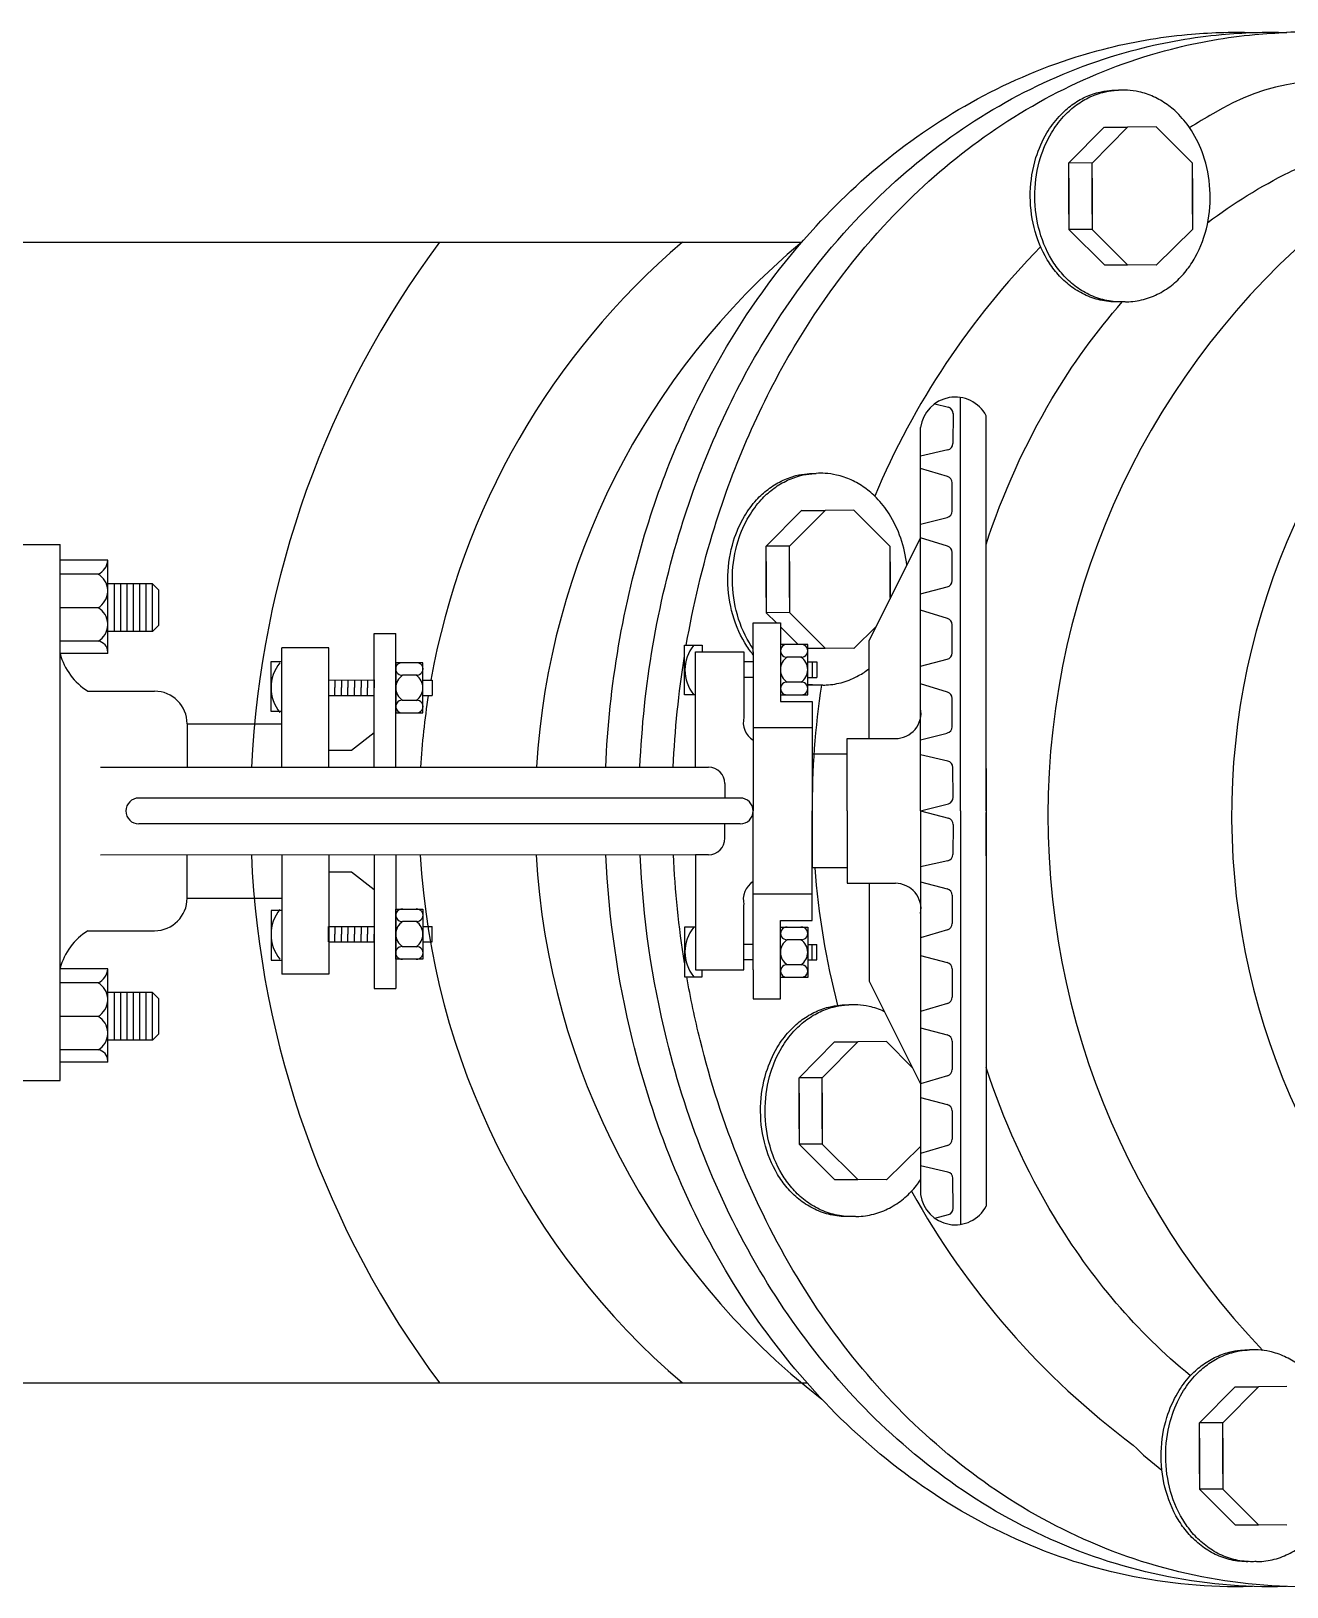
# Model space of a CAD drawing. Header units: inches. Extents: x 68782 to 87500, y -27905 to -16049.
# Drawn here: x 82040.4 to 82315.5, y -26074.6 to -25733.7 of the extents above; entities that cross this region are included whole.
import ezdxf

# ---------------------------------------------------------------- set-up
doc = ezdxf.new("R2010")
doc.units = ezdxf.units.IN
doc.header["$MEASUREMENT"] = 0
doc.layers.add('M-X-BKGD', color=8, linetype='Continuous')

msp = doc.modelspace()

# ---------------------------------------------------------------- linework, layer by layer
at = {"layer": 'M-X-BKGD'}
for p, q in [((82267.72, -25762.55), (82275.5, -25754.68)), ((82272.82, -25762.56), (82280.61, -25754.69)), ((82294.85, -25762.6), (82286.85, -25754.61)), ((82267.72, -25773.75), (82267.72, -25762.55)), ((82272.82, -25762.56), (82267.72, -25762.55)), ((82272.82, -25773.76), (82272.82, -25762.56)), ((82294.85, -25773.8), (82294.85, -25762.6)), ((82267.72, -25765.91), (82267.72, -25777.11)), ((82272.82, -25765.9), (82272.82, -25777.1)), ((82294.84, -25773.76), (82294.85, -25765.89)), ((82294.85, -25765.94), (82294.85, -25777.13)), ((82272.82, -25777.1), (82267.72, -25777.11)), ((82267.72, -25777.11), (82275.52, -25784.89)), ((82272.82, -25777.1), (82280.61, -25784.89)), ((82294.85, -25777.13), (82286.85, -25784.97)), ((81449.03, -25779.9), (82209.22, -25779.9)), ((82238.35, -25815.31), (82241.34, -25816.09)), ((82243.97, -25904.55), (82243.97, -25813.93)), ((82242.41, -25817.48), (82242.35, -25824.04)), ((82249.62, -25820.49), (82249.62, -25817.94)), ((82235.27, -25904.55), (82235.27, -25820.49)), ((82249.62, -25904.55), (82249.62, -25820.49)), ((82241.23, -25825.42), (82235.27, -25826.78)), ((82241.16, -25831.26), (82235.27, -25829.47)), ((82242.17, -25838.83), (82242.17, -25832.63)), ((82201.46, -25846.54), (82209.25, -25838.67)), ((82206.57, -25846.55), (82214.35, -25838.68)), ((82228.59, -25846.59), (82220.6, -25838.6)), ((82235.27, -25841.73), (82241.1, -25840.22)), ((82018.72, -25846.15), (82046.74, -25846.15)), ((82046.74, -25963.65), (82046.74, -25846.15)), ((82223.97, -25867.24), (82235.27, -25844.72)), ((82241.16, -25846.51), (82235.27, -25844.72)), ((82057.17, -25849.61), (82046.74, -25849.61)), ((82057.17, -25870.07), (82057.17, -25849.61)), ((82201.46, -25857.74), (82201.46, -25846.54)), ((82206.57, -25846.55), (82201.46, -25846.54)), ((82206.57, -25857.75), (82206.57, -25846.55)), ((82228.59, -25857.79), (82228.59, -25846.59)), ((82242.17, -25854.08), (82242.17, -25847.88)), ((82055.06, -25852.65), (82046.74, -25852.65)), ((82201.46, -25849.9), (82201.46, -25861.1)), ((82206.57, -25849.89), (82206.57, -25861.09)), ((82228.58, -25857.75), (82228.59, -25849.88)), ((82228.59, -25849.93), (82228.59, -25858.04)), ((82066.98, -25854.8), (82057.17, -25854.8)), ((82058.63, -25865.22), (82058.63, -25854.8)), ((82060.02, -25865.22), (82060.02, -25854.8)), ((82061.41, -25865.22), (82061.41, -25854.8)), ((82062.8, -25865.22), (82062.8, -25854.8)), ((82064.2, -25865.22), (82064.2, -25854.8)), ((82065.59, -25865.22), (82065.59, -25854.8)), ((82066.98, -25865.22), (82066.98, -25854.8)), ((82066.98, -25854.8), (82068.37, -25856.19)), ((82068.37, -25863.83), (82068.37, -25856.19)), ((82068.37, -25863.83), (82068.37, -25856.19)), ((82235.27, -25856.99), (82241.1, -25855.47)), ((82055.06, -25860.01), (82046.74, -25860.01)), ((82206.57, -25861.09), (82201.46, -25861.1)), ((82201.46, -25861.1), (82203.71, -25863.34)), ((82206.57, -25861.09), (82214.36, -25868.88)), ((82241.16, -25862.36), (82235.27, -25860.57)), ((82066.98, -25865.22), (82057.17, -25865.22)), ((82066.98, -25865.22), (82068.37, -25863.83)), ((82115.54, -25894.95), (82115.54, -25865.67)), ((82115.54, -25865.67), (82120.27, -25865.67)), ((82120.27, -25894.96), (82120.27, -25865.67)), ((82198.57, -25863.34), (82204.57, -25863.34)), ((82198.57, -25869.71), (82198.57, -25863.34)), ((82198.57, -25863.34), (82204.57, -25863.34)), ((82204.57, -25863.34), (82204.57, -25880.53)), ((82204.57, -25864.2), (82208.47, -25868.09)), ((82225.55, -25864.11), (82220.6, -25868.96)), ((82242.17, -25869.93), (82242.17, -25863.73)), ((82055.06, -25867.36), (82046.74, -25867.36)), ((82057.17, -25870.07), (82046.74, -25870.07)), ((82095.33, -25894.95), (82095.33, -25868.82)), ((82105.59, -25868.82), (82095.33, -25868.82)), ((82105.59, -25894.95), (82105.59, -25868.82)), ((82185.92, -25894.98), (82185.92, -25869.71)), ((82185.92, -25869.71), (82196.55, -25869.71)), ((82187.43, -25868.2), (82187.43, -25869.71)), ((82196.55, -25869.71), (82196.55, -25884.01)), ((82198.57, -25869.71), (82198.57, -25904.55)), ((82223.97, -25888.68), (82223.97, -25867.24)), ((82198.57, -25871.9), (82196.55, -25871.9)), ((82209.27, -25870.84), (82206.05, -25870.84)), ((82210.53, -25871.9), (82212.52, -25871.9)), ((82211.53, -25871.9), (82211.53, -25875.27)), ((82212.52, -25871.9), (82212.52, -25875.27)), ((82235.27, -25872.84), (82241.1, -25871.32)), ((82105.5, -25875.84), (82105.5, -25879.25)), ((82105.59, -25875.85), (82115.54, -25875.86)), ((82106.93, -25875.84), (82106.93, -25877.53)), ((82108.37, -25875.84), (82108.37, -25877.53)), ((82109.8, -25875.85), (82109.8, -25877.53)), ((82111.24, -25875.85), (82111.23, -25877.53)), ((82112.67, -25875.85), (82112.67, -25877.53)), ((82114.11, -25875.85), (82114.1, -25877.54)), ((82115.54, -25875.85), (82115.54, -25877.54)), ((82124.97, -25874.81), (82121.75, -25874.81)), ((82126.23, -25875.87), (82128.22, -25875.87)), ((82128.22, -25875.87), (82128.22, -25879.24)), ((82198.57, -25875.27), (82196.55, -25875.27)), ((82209.26, -25876.34), (82206.05, -25876.34)), ((82210.53, -25875.27), (82212.52, -25875.27)), ((82241.16, -25878.51), (82235.27, -25876.72)), ((82052.83, -25878.3), (82067.39, -25878.3)), ((82105.59, -25879.25), (82115.54, -25879.25)), ((82106.93, -25879.24), (82106.93, -25877.53)), ((82108.37, -25879.24), (82108.37, -25877.53)), ((82109.8, -25879.24), (82109.8, -25877.53)), ((82111.23, -25879.24), (82111.23, -25877.53)), ((82112.67, -25879.24), (82112.67, -25877.53)), ((82114.1, -25879.24), (82114.1, -25877.54)), ((82115.54, -25879.24), (82115.54, -25877.54)), ((82124.96, -25880.31), (82121.75, -25880.31)), ((82126.23, -25879.24), (82128.22, -25879.24)), ((82242.17, -25886.08), (82242.17, -25879.88)), ((82204.56, -25880.53), (82204.57, -25880.53)), ((82204.57, -25880.53), (82211.47, -25880.53)), ((82204.57, -25880.53), (82211.47, -25880.53)), ((82211.47, -25880.53), (82211.47, -25904.55)), ((82211.47, -25880.53), (82211.47, -25892.07)), ((82074.57, -25885.47), (82074.56, -25894.94)), ((82074.57, -25885.47), (82095.33, -25885.47)), ((82211.47, -25886.3), (82198.57, -25886.3)), ((82110.56, -25891.2), (82115.54, -25887.35)), ((82219.17, -25888.68), (82229.74, -25888.68)), ((82219.17, -25904.55), (82219.17, -25888.68)), ((82235.27, -25888.98), (82241.1, -25887.47)), ((82105.59, -25891.2), (82110.56, -25891.2)), ((82219.17, -25892.07), (82211.47, -25892.07)), ((82241.23, -25893.63), (82235.27, -25892.27)), ((82055.61, -25894.94), (82185.92, -25894.98)), ((82185.92, -25894.98), (82188.8, -25894.98)), ((82242.41, -25901.57), (82242.35, -25895.02)), ((82249.65, -25895.24), (82249.64, -25904.71)), ((82192.39, -25898.56), (82192.39, -25901.71)), ((82195.73, -25901.71), (82063.98, -25901.71)), ((82235.27, -25904.55), (82241.34, -25902.96)), ((82195.73, -25907.39), (82063.98, -25907.39)), ((82192.39, -25910.54), (82192.39, -25907.39)), ((82198.57, -25939.39), (82198.57, -25904.55)), ((82211.47, -25928.56), (82211.47, -25904.55)), ((82211.47, -25904.55), (82211.47, -25917.03)), ((82219.17, -25904.55), (82219.17, -25920.41)), ((82235.27, -25904.55), (82235.27, -25988.61)), ((82235.27, -25904.55), (82241.34, -25906.13)), ((82242.41, -25907.52), (82242.35, -25914.08)), ((82243.97, -25904.55), (82243.97, -25995.17)), ((82249.62, -25904.55), (82249.62, -25988.61)), ((82249.64, -25914.37), (82249.64, -25904.9)), ((82055.61, -25914.16), (82185.92, -25914.12)), ((82074.57, -25923.63), (82074.56, -25914.16)), ((82095.33, -25914.15), (82095.33, -25940.28)), ((82105.59, -25914.15), (82105.59, -25940.28)), ((82115.54, -25914.14), (82115.54, -25943.43)), ((82120.27, -25914.14), (82120.27, -25943.43)), ((82185.92, -25914.12), (82185.92, -25939.39)), ((82185.92, -25914.12), (82188.8, -25914.12)), ((82219.17, -25917.03), (82211.47, -25917.03)), ((82241.23, -25915.46), (82235.27, -25916.82)), ((82105.59, -25917.9), (82110.56, -25917.9)), ((82110.56, -25917.9), (82115.54, -25921.75)), ((82219.17, -25920.41), (82229.74, -25920.41)), ((82223.97, -25920.41), (82223.97, -25941.86)), ((82235.27, -25920.11), (82241.1, -25921.63)), ((82074.57, -25923.63), (82095.33, -25923.63)), ((82211.47, -25922.8), (82198.57, -25922.8)), ((82242.17, -25923.02), (82242.17, -25929.22)), ((82196.55, -25939.39), (82196.55, -25925.09)), ((82052.83, -25930.8), (82067.39, -25930.8)), ((82105.5, -25933.26), (82105.5, -25929.85)), ((82105.59, -25929.85), (82115.54, -25929.85)), ((82106.93, -25929.85), (82106.93, -25931.57)), ((82108.37, -25929.85), (82108.37, -25931.57)), ((82109.8, -25929.85), (82109.8, -25931.57)), ((82111.23, -25929.85), (82111.23, -25931.57)), ((82112.67, -25929.85), (82112.67, -25931.56)), ((82114.1, -25929.85), (82114.1, -25931.56)), ((82115.54, -25929.85), (82115.54, -25931.56)), ((82124.96, -25928.79), (82121.75, -25928.79)), ((82126.23, -25929.85), (82128.22, -25929.85)), ((82128.22, -25933.22), (82128.22, -25929.85)), ((82204.56, -25928.56), (82204.57, -25928.56)), ((82204.57, -25928.56), (82211.47, -25928.56)), ((82204.57, -25928.56), (82211.47, -25928.56)), ((82204.57, -25945.75), (82204.57, -25928.56)), ((82241.16, -25930.59), (82235.27, -25932.37)), ((82105.59, -25933.25), (82115.54, -25933.23)), ((82106.93, -25933.26), (82106.93, -25931.57)), ((82108.37, -25933.25), (82108.37, -25931.57)), ((82109.8, -25933.25), (82109.8, -25931.57)), ((82111.24, -25933.25), (82111.23, -25931.57)), ((82112.67, -25933.25), (82112.67, -25931.56)), ((82114.11, -25933.25), (82114.1, -25931.56)), ((82115.54, -25933.24), (82115.54, -25931.56)), ((82124.97, -25934.29), (82121.75, -25934.29)), ((82126.23, -25933.23), (82128.22, -25933.22)), ((82198.57, -25933.82), (82196.55, -25933.82)), ((82209.26, -25932.76), (82206.05, -25932.76)), ((82210.53, -25933.82), (82212.52, -25933.82)), ((82211.53, -25937.19), (82211.53, -25933.82)), ((82212.52, -25937.19), (82212.52, -25933.82)), ((82198.57, -25937.2), (82196.55, -25937.2)), ((82209.27, -25938.26), (82206.05, -25938.26)), ((82210.53, -25937.2), (82212.52, -25937.19)), ((82235.27, -25936.26), (82241.1, -25937.78)), ((82057.17, -25939.17), (82046.74, -25939.17)), ((82057.17, -25959.63), (82057.17, -25939.17)), ((82105.59, -25940.28), (82095.33, -25940.28)), ((82185.92, -25939.39), (82196.55, -25939.39)), ((82187.43, -25940.89), (82187.43, -25939.39)), ((82198.57, -25939.39), (82198.57, -25945.75)), ((82242.17, -25939.17), (82242.17, -25945.37)), ((82055.06, -25942.21), (82046.74, -25942.21)), ((82066.98, -25944.35), (82057.17, -25944.35)), ((82058.63, -25954.77), (82058.63, -25944.35)), ((82060.02, -25954.77), (82060.02, -25944.35)), ((82061.41, -25954.77), (82061.41, -25944.35)), ((82062.8, -25954.77), (82062.8, -25944.35)), ((82064.2, -25954.77), (82064.2, -25944.35)), ((82065.59, -25954.77), (82065.59, -25944.35)), ((82066.98, -25954.77), (82066.98, -25944.35)), ((82066.98, -25944.35), (82068.37, -25945.74)), ((82115.54, -25943.43), (82120.27, -25943.43)), ((82223.97, -25941.86), (82235.27, -25964.37)), ((82068.37, -25953.38), (82068.37, -25945.74)), ((82068.37, -25953.38), (82068.37, -25945.74)), ((82198.57, -25945.75), (82204.57, -25945.75)), ((82198.57, -25945.75), (82204.57, -25945.75)), ((82241.16, -25946.74), (82235.27, -25948.52)), ((82055.06, -25949.56), (82046.74, -25949.56)), ((82066.98, -25954.77), (82057.17, -25954.77)), ((82066.98, -25954.77), (82068.37, -25953.38)), ((82208.62, -25963), (82216.41, -25955.12)), ((82213.73, -25963.01), (82221.52, -25955.13)), ((82233.45, -25960.75), (82227.76, -25955.05)), ((82235.27, -25952.11), (82241.1, -25953.63)), ((82242.17, -25955.02), (82242.17, -25961.22)), ((82055.06, -25956.92), (82046.74, -25956.92)), ((82057.17, -25959.63), (82046.74, -25959.63)), ((82018.72, -25963.65), (82046.74, -25963.65)), ((82208.62, -25974.19), (82208.62, -25963)), ((82213.73, -25963.01), (82208.62, -25963)), ((82213.73, -25974.2), (82213.73, -25963.01)), ((82241.16, -25962.59), (82235.27, -25964.37)), ((82208.62, -25966.36), (82208.62, -25977.55)), ((82213.73, -25966.35), (82213.73, -25977.54)), ((82235.27, -25967.36), (82241.1, -25968.88)), ((82242.17, -25970.27), (82242.17, -25976.47)), ((82213.73, -25977.54), (82208.62, -25977.55)), ((82208.62, -25977.55), (82216.42, -25985.33)), ((82213.73, -25977.54), (82221.52, -25985.33)), ((82235.27, -25978.05), (82227.76, -25985.41)), ((82241.16, -25977.84), (82235.27, -25979.62)), ((82241.23, -25983.68), (82235.27, -25982.32)), ((82242.41, -25991.62), (82242.35, -25985.06)), ((82249.62, -25988.61), (82249.62, -25991.16)), ((82238.35, -25993.79), (82241.34, -25993.01)), ((81449.03, -26029.9), (82210.39, -26029.9)), ((82296.4, -26038.63), (82304.18, -26030.75)), ((82301.5, -26038.64), (82309.29, -26030.76)), ((82296.4, -26049.82), (82296.4, -26038.63)), ((82301.5, -26038.64), (82296.4, -26038.63)), ((82301.5, -26049.83), (82301.5, -26038.64)), ((82296.4, -26041.99), (82296.4, -26053.18)), ((82301.5, -26041.98), (82301.5, -26053.17)), ((82301.5, -26053.17), (82296.4, -26053.18)), ((82296.4, -26053.18), (82304.2, -26060.96)), ((82301.5, -26053.17), (82309.29, -26060.96))]:
    msp.add_line(p, q, dxfattribs=at)
at = {"layer": 'M-X-BKGD', "linetype": 'Continuous', "ltscale": 0.05}
for p, q in [((82275.52, -25754.69), (82280.61, -25754.69)), ((82286.85, -25754.61), (82280.61, -25754.69)), ((82275.52, -25784.89), (82280.61, -25784.89)), ((82286.85, -25784.97), (82280.61, -25784.89)), ((82209.26, -25838.68), (82214.35, -25838.68)), ((82220.6, -25838.6), (82214.35, -25838.68)), ((82210.53, -25868.88), (82214.35, -25868.88)), ((82220.6, -25868.96), (82214.35, -25868.88)), ((82216.42, -25955.13), (82221.52, -25955.13)), ((82227.76, -25955.05), (82221.52, -25955.13)), ((82216.42, -25985.33), (82221.52, -25985.33)), ((82227.76, -25985.41), (82221.52, -25985.33)), ((82304.2, -26030.76), (82309.29, -26030.76)), ((82315.53, -26030.68), (82309.29, -26030.76)), ((82304.2, -26060.96), (82309.29, -26060.96)), ((82315.53, -26061.04), (82309.29, -26060.96))]:
    msp.add_line(p, q, dxfattribs=at)
at = {"layer": 'M-X-BKGD'}
for points in [[(82185.92, -25879.1), (82183.53, -25879.1), (82183.53, -25868.2), (82187.43, -25868.2)], [(82095.33, -25882.73), (82092.94, -25882.73), (82092.94, -25871.83), (82095.33, -25871.83)], [(82095.33, -25926.37), (82092.94, -25926.37), (82092.94, -25937.26), (82095.33, -25937.26)], [(82185.92, -25930), (82183.53, -25930), (82183.53, -25940.89), (82187.43, -25940.89)]]:
    msp.add_lwpolyline(points, dxfattribs=at)
for points in [[(82204.57, -25868.09), (82204.57, -25879.09), (82210.53, -25879.09), (82210.53, -25868.09)], [(82120.27, -25872.06), (82120.27, -25883.06), (82126.23, -25883.06), (82126.23, -25872.06)], [(82120.27, -25937.04), (82120.27, -25926.04), (82126.23, -25926.04), (82126.23, -25937.04)], [(82204.57, -25941.01), (82204.57, -25930.01), (82210.53, -25930.01), (82210.53, -25941.01)]]:
    msp.add_lwpolyline(points, close=True, dxfattribs=at)
at = {"layer": 'M-X-BKGD', "linetype": 'Continuous'}
for centre, radius, start, end in [((82324.48, -25791.99), 47.44, 25.9577, 122.0568), ((82320.53, -26005.67), 54.1, 224.3922, 233.2304)]:
    msp.add_arc(centre, radius, start, end, dxfattribs=at)
at = {"layer": 'M-X-BKGD'}
for centre, radius, start, end in [((82386.31, -25903.37), 174.79, 119.8549, 121.802), ((82432.36, -25905.65), 169.2, 123.3696, 223.7962), ((82297.69, -25904.9), 209.27, 143.3214, 177.2737), ((82289.6, -25904.9), 164.22, 130.4319, 169.8191), ((82313.66, -25904.9), 162.89, 129.8807, 176.5032), ((82386.31, -25903.37), 174.79, 135.5357, 157.1742), ((82457.5, -25905.47), 154.09, 129.3013, 228.3137), ((82242.85, -25821.49), 7.64, 27.7148, 172.4875), ((82240.98, -25817.48), 1.43, 359.4086, 75.3601), ((82240.91, -25824.02), 1.43, 282.8578, 359.4086), ((82240.74, -25832.63), 1.43, 0, 73.1283), ((82240.74, -25838.83), 1.43, 284.5719, 0), ((82053.61, -25849.4), 3.56, 293.9067, 356.5963), ((82240.74, -25847.88), 1.43, 0, 73.1283), ((82052.92, -25856.33), 4.25, 2.6906, 59.879), ((82240.74, -25854.08), 1.43, 284.5719, 0), ((82052.92, -25856.33), 4.25, 300.121, 357.3094), ((82052.92, -25863.68), 4.25, 2.1634, 59.8402), ((82240.74, -25863.73), 1.43, 0, 73.1283), ((82052.92, -25863.68), 4.25, 300.1598, 357.8366), ((82059.93, -25866.67), 13.62, 194.4404, 238.6024), ((82054.84, -25869.67), 2.32, 358.4884, 84.7881), ((82192.2, -25873.65), 8.58, 140.5711, 219.4289), ((82205.94, -25869.46), 1.38, 85.5174, 274.4826), ((82209.16, -25869.46), 1.38, 265.5174, 94.4826), ((82240.74, -25869.93), 1.43, 284.5719, 0), ((82101.52, -25877.52), 8.58, 140.5711, 219.4289), ((82121.64, -25873.43), 1.38, 85.5174, 274.4826), ((82124.86, -25873.43), 1.38, 265.5174, 94.4826), ((82207.87, -25873.59), 3.3, 123.5336, 236.4664), ((82207.23, -25873.59), 3.3, 303.5336, 56.4664), ((82123.57, -25877.56), 3.3, 123.5336, 236.4664), ((82122.93, -25877.56), 3.3, 303.5336, 56.4664), ((82205.95, -25877.71), 1.38, 85.7082, 274.2918), ((82209.16, -25877.71), 1.38, 265.7082, 94.2918), ((82067.39, -25885.47), 7.17, 0, 90), ((82121.65, -25881.68), 1.38, 85.7082, 274.2918), ((82124.86, -25881.68), 1.38, 265.7082, 94.2918), ((82289.6, -25904.9), 164.22, 171.012, 176.5289), ((82386.31, -25903.37), 174.79, 171.3137, 180.5019), ((82240.74, -25879.88), 1.43, 0, 73.1283), ((82229.74, -25883.07), 5.62, 270, 10.0695), ((82201.02, -25885.15), 4.61, 165.6185, 237.9243), ((82240.74, -25886.08), 1.43, 284.5719, 0), ((82240.91, -25895.03), 1.43, 0.5914, 77.1422), ((82188.8, -25898.56), 3.59, 0, 90), ((82063.98, -25904.55), 2.84, 90, 270), ((82195.73, -25904.55), 2.84, 270, 90), ((82240.98, -25901.57), 1.43, 284.6399, 0.5914), ((82240.98, -25907.52), 1.43, 359.4086, 75.3601), ((82188.8, -25910.54), 3.59, 270, 0), ((82297.69, -25904.9), 209.27, 182.5337, 216.6786), ((82289.6, -25904.9), 164.22, 183.2255, 229.5681), ((82313.66, -25904.9), 162.89, 183.2491, 232.1139), ((82240.91, -25914.07), 1.43, 282.8578, 359.4086), ((82386.31, -25903.37), 174.79, 184.4832, 194.5044), ((82201.02, -25923.94), 4.61, 122.0757, 194.3815), ((82229.74, -25926.03), 5.62, 349.9305, 90), ((82067.39, -25923.63), 7.17, 270, 0), ((82240.74, -25923.02), 1.43, 0, 75.4281), ((82101.52, -25931.58), 8.58, 140.5711, 219.4289), ((82121.65, -25927.41), 1.38, 85.7082, 274.2918), ((82124.86, -25927.41), 1.38, 265.7082, 94.2918), ((82059.93, -25942.43), 13.62, 121.3976, 165.5596), ((82123.57, -25931.54), 3.3, 123.5336, 236.4664), ((82122.93, -25931.54), 3.3, 303.5336, 56.4664), ((82192.2, -25935.45), 8.58, 140.5711, 219.4289), ((82205.95, -25931.38), 1.38, 85.7082, 274.2918), ((82209.16, -25931.38), 1.38, 265.7082, 94.2918), ((82240.74, -25929.22), 1.43, 286.8717, 0), ((82121.64, -25935.66), 1.38, 85.5174, 274.4826), ((82124.86, -25935.66), 1.38, 265.5174, 94.4826), ((82207.87, -25935.51), 3.3, 123.5336, 236.4664), ((82207.23, -25935.51), 3.3, 303.5336, 56.4664), ((82205.94, -25939.63), 1.38, 85.5174, 274.4826), ((82209.16, -25939.63), 1.38, 265.5174, 94.4826), ((82240.74, -25939.17), 1.43, 0, 75.4281), ((82053.61, -25938.95), 3.56, 293.9067, 356.5963), ((82052.92, -25945.89), 4.25, 2.6906, 59.879), ((82052.92, -25945.89), 4.25, 300.121, 357.3094), ((82240.74, -25945.37), 1.43, 286.8717, 0), ((82052.92, -25953.24), 4.25, 2.1634, 59.8402), ((82052.92, -25953.24), 4.25, 300.1598, 357.8366), ((82240.74, -25955.02), 1.43, 0, 75.4281), ((82054.84, -25959.23), 2.32, 358.4884, 84.7881), ((82240.74, -25961.22), 1.43, 286.8717, 0), ((82240.74, -25970.27), 1.43, 0, 75.4281), ((82240.74, -25976.47), 1.43, 286.8717, 0), ((82240.91, -25985.07), 1.43, 0.5914, 77.1422), ((82386.31, -25903.37), 174.79, 208.9028, 233.3067), ((82242.85, -25987.61), 7.64, 187.5125, 332.2852), ((82240.98, -25991.62), 1.43, 284.6399, 0.5914)]:
    msp.add_arc(centre, radius, start, end, dxfattribs=at)
at = {"layer": 'M-X-BKGD', "linetype": 'Continuous', "ltscale": 0.05}
for points, knots in [([(82407.76, -25768.71), (82403.32, -25764.57), (82398.61, -25760.69), (82386.88, -25752.28), (82379.63, -25748.04), (82364.39, -25741.09), (82356.41, -25738.38), (82342.17, -25735.19), (82336, -25734.32), (82325.04, -25733.65), (82320.24, -25733.66), (82315.45, -25733.97)], [-0.6239228, -0.6239228, -0.6239228, -0.6239228, -0.5051304, -0.5051304, -0.3435728, -0.3435728, -0.1838404, -0.1838404, -0.0668993, -0.0668993, 0.0233493, 0.0233493, 0.0233493, 0.0233493]), ([(82166.27, -25894.97), (82167.04, -25877.13), (82170.04, -25859.4), (82179.58, -25828.59), (82185.4, -25815.24), (82198.38, -25793.39), (82204.91, -25784.49), (82217.93, -25770.3), (82224.03, -25764.67), (82237.24, -25754.56), (82244.35, -25750.09), (82259.36, -25742.65), (82267.25, -25739.68), (82281.38, -25736.04), (82287.52, -25734.97), (82298.44, -25733.96), (82303.22, -25733.81), (82308, -25733.96)], [-1.511066, -1.511066, -1.511066, -1.511066, -1.165605, -1.165605, -0.882423, -0.882423, -0.666688, -0.666688, -0.50513, -0.50513, -0.343573, -0.343573, -0.18384, -0.18384, -0.066899, -0.066899, 0.023073, 0.023073, 0.023073, 0.023073]), ([(82173.77, -25894.97), (82174.54, -25877.13), (82177.54, -25859.4), (82187.08, -25828.59), (82192.9, -25815.24), (82205.88, -25793.39), (82212.41, -25784.49), (82225.43, -25770.3), (82231.53, -25764.67), (82244.74, -25754.56), (82251.85, -25750.09), (82266.86, -25742.65), (82274.75, -25739.68), (82288.88, -25736.04), (82295.02, -25734.97), (82305.94, -25733.96), (82310.72, -25733.81), (82315.5, -25733.96)], [-1.511081, -1.511081, -1.511081, -1.511081, -1.165605, -1.165605, -0.882423, -0.882423, -0.666688, -0.666688, -0.50513, -0.50513, -0.343573, -0.343573, -0.18384, -0.18384, -0.066899, -0.066899, 0.023073, 0.023073, 0.023073, 0.023073]), ([(82183.93, -25868.2), (82185.43, -25859.48), (82187.48, -25850.88), (82194.39, -25828.59), (82200.2, -25815.24), (82213.19, -25793.39), (82219.71, -25784.49), (82232.74, -25770.3), (82238.83, -25764.67), (82252.05, -25754.56), (82259.15, -25750.09), (82274.16, -25742.65), (82282.05, -25739.68), (82296.19, -25736.04), (82302.32, -25734.97), (82310.82, -25734.18), (82313.16, -25734.04), (82315.5, -25733.96)], [-1.337206, -1.337206, -1.337206, -1.337206, -1.165605, -1.165605, -0.882423, -0.882423, -0.666688, -0.666688, -0.50513, -0.50513, -0.343573, -0.343573, -0.18384, -0.18384, -0.066899, -0.066899, -0.022777, -0.022777, -0.022777, -0.022777]), ([(82278.63, -25792.99), (82278.38, -25792.99), (82278.13, -25793), (82276.64, -25792.97), (82275.39, -25792.8), (82272.99, -25792.18), (82271.83, -25791.74), (82269.65, -25790.61), (82268.63, -25789.94), (82266.75, -25788.42), (82265.89, -25787.57), (82264.33, -25785.75), (82263.64, -25784.77), (82261.7, -25781.56), (82260.74, -25779.16), (82259.5, -25774.17), (82259.23, -25771.57), (82259.38, -25766.4), (82259.79, -25763.82), (82261.13, -25759.48), (82261.93, -25757.66), (82263.7, -25754.68), (82264.58, -25753.47), (82266.36, -25751.54), (82267.19, -25750.77), (82268.99, -25749.39), (82269.96, -25748.78), (82272, -25747.77), (82273.08, -25747.37), (82275, -25746.87), (82275.84, -25746.73), (82277.33, -25746.59), (82277.98, -25746.57), (82278.63, -25746.59)], [-3.164404, -3.164404, -3.164404, -3.164404, -3.130391, -3.130391, -2.957745, -2.957745, -2.785098, -2.785098, -2.612451, -2.612451, -2.439805, -2.439805, -2.267158, -2.267158, -1.899974, -1.899974, -1.532789, -1.532789, -1.165605, -1.165605, -0.882423, -0.882423, -0.666688, -0.666688, -0.50513, -0.50513, -0.343573, -0.343573, -0.18384, -0.18384, -0.066899, -0.066899, 0.023073, 0.023073, 0.023073, 0.023073]), ([(82280.12, -25792.96), (82279.71, -25792.99), (82279.3, -25793), (82277.63, -25792.97), (82276.39, -25792.8), (82273.98, -25792.18), (82272.83, -25791.74), (82270.65, -25790.61), (82269.63, -25789.94), (82267.75, -25788.42), (82266.89, -25787.57), (82265.33, -25785.75), (82264.63, -25784.77), (82262.69, -25781.56), (82261.73, -25779.16), (82260.5, -25774.17), (82260.23, -25771.57), (82260.37, -25766.4), (82260.78, -25763.82), (82262.13, -25759.48), (82262.92, -25757.66), (82264.69, -25754.68), (82265.58, -25753.47), (82267.35, -25751.54), (82268.19, -25750.77), (82269.99, -25749.39), (82270.95, -25748.78), (82273, -25747.77), (82274.07, -25747.37), (82276, -25746.87), (82276.84, -25746.73), (82277.99, -25746.62), (82278.31, -25746.6), (82278.63, -25746.59)], [-3.187483, -3.187483, -3.187483, -3.187483, -3.130391, -3.130391, -2.957745, -2.957745, -2.785098, -2.785098, -2.612451, -2.612451, -2.439805, -2.439805, -2.267158, -2.267158, -1.899974, -1.899974, -1.532789, -1.532789, -1.165605, -1.165605, -0.882423, -0.882423, -0.666688, -0.666688, -0.50513, -0.50513, -0.343573, -0.343573, -0.18384, -0.18384, -0.066899, -0.066899, -0.022777, -0.022777, -0.022777, -0.022777]), ([(82280.18, -25792.96), (82280.41, -25792.96), (82280.63, -25792.96), (82282.11, -25792.89), (82283.34, -25792.68), (82285.73, -25791.98), (82286.87, -25791.5), (82289.01, -25790.3), (82290.01, -25789.6), (82291.84, -25788.02), (82292.67, -25787.14), (82294.17, -25785.27), (82294.84, -25784.27), (82296.67, -25781), (82297.56, -25778.57), (82298.63, -25773.54), (82298.82, -25770.94), (82298.51, -25765.77), (82298.02, -25763.21), (82296.53, -25758.91), (82295.68, -25757.12), (82293.82, -25754.2), (82292.89, -25753.02), (82291.06, -25751.14), (82290.2, -25750.4), (82288.36, -25749.08), (82287.37, -25748.51), (82285.29, -25747.56), (82284.21, -25747.19), (82282.26, -25746.76), (82281.43, -25746.64), (82279.93, -25746.55), (82279.28, -25746.55), (82278.63, -25746.59)], [-3.16167, -3.16167, -3.16167, -3.16167, -3.130391, -3.130391, -2.957745, -2.957745, -2.785098, -2.785098, -2.612451, -2.612451, -2.439805, -2.439805, -2.267158, -2.267158, -1.899974, -1.899974, -1.532789, -1.532789, -1.165605, -1.165605, -0.882423, -0.882423, -0.666688, -0.666688, -0.50513, -0.50513, -0.343573, -0.343573, -0.18384, -0.18384, -0.066899, -0.066899, 0.023349, 0.023349, 0.023349, 0.023349]), ([(82298.19, -25775.6), (82303.76, -25771.41), (82309.73, -25767.69), (82317.54, -25763.83), (82319.03, -25763.13), (82320.55, -25762.47)], [-0.4974688, -0.4974688, -0.4974688, -0.4974688, -0.3435728, -0.3435728, -0.3076256, -0.3076256, -0.3076256, -0.3076256]), ([(82249.62, -25846.13), (82253.29, -25834.99), (82258.09, -25824.28), (82268.52, -25806.72), (82273.66, -25799.58), (82279.46, -25792.99)], [-1.142418, -1.142418, -1.142418, -1.142418, -0.882423, -0.882423, -0.6867837, -0.6867837, -0.6867837, -0.6867837]), ([(82198.57, -25870.31), (82197.91, -25869.5), (82197.3, -25868.64), (82195.44, -25865.55), (82194.48, -25863.15), (82193.25, -25858.16), (82192.98, -25855.56), (82193.12, -25850.39), (82193.53, -25847.81), (82194.88, -25843.47), (82195.67, -25841.65), (82197.44, -25838.68), (82198.33, -25837.46), (82200.1, -25835.53), (82200.93, -25834.76), (82202.73, -25833.38), (82203.7, -25832.78), (82205.75, -25831.76), (82206.82, -25831.36), (82208.75, -25830.86), (82209.58, -25830.72), (82211.07, -25830.58), (82211.72, -25830.56), (82212.37, -25830.58)], [-2.41869, -2.41869, -2.41869, -2.41869, -2.267158, -2.267158, -1.899974, -1.899974, -1.532789, -1.532789, -1.165605, -1.165605, -0.882423, -0.882423, -0.666688, -0.666688, -0.50513, -0.50513, -0.343573, -0.343573, -0.18384, -0.18384, -0.066899, -0.066899, 0.023073, 0.023073, 0.023073, 0.023073]), ([(82198.57, -25869), (82198.29, -25868.59), (82198.01, -25868.17), (82196.44, -25865.55), (82195.48, -25863.15), (82194.24, -25858.16), (82193.97, -25855.56), (82194.11, -25850.39), (82194.53, -25847.81), (82195.87, -25843.47), (82196.66, -25841.65), (82198.43, -25838.68), (82199.32, -25837.46), (82201.1, -25835.53), (82201.93, -25834.76), (82203.73, -25833.38), (82204.7, -25832.78), (82206.74, -25831.76), (82207.82, -25831.36), (82209.74, -25830.86), (82210.58, -25830.72), (82211.74, -25830.61), (82212.06, -25830.59), (82212.37, -25830.58)], [-2.33948, -2.33948, -2.33948, -2.33948, -2.267158, -2.267158, -1.899974, -1.899974, -1.532789, -1.532789, -1.165605, -1.165605, -0.882423, -0.882423, -0.666688, -0.666688, -0.50513, -0.50513, -0.343573, -0.343573, -0.18384, -0.18384, -0.066899, -0.066899, -0.022777, -0.022777, -0.022777, -0.022777]), ([(82232.27, -25850.72), (82232.03, -25848.69), (82231.58, -25846.69), (82230.27, -25842.91), (82229.42, -25841.11), (82227.56, -25838.19), (82226.63, -25837.01), (82224.8, -25835.13), (82223.94, -25834.39), (82222.1, -25833.07), (82221.11, -25832.5), (82219.04, -25831.55), (82217.95, -25831.18), (82216.01, -25830.75), (82215.17, -25830.63), (82213.67, -25830.54), (82213.02, -25830.54), (82212.37, -25830.58)], [-1.455427, -1.455427, -1.455427, -1.455427, -1.165605, -1.165605, -0.882423, -0.882423, -0.666688, -0.666688, -0.50513, -0.50513, -0.343573, -0.343573, -0.18384, -0.18384, -0.066899, -0.066899, 0.023349, 0.023349, 0.023349, 0.023349]), ([(82213.92, -25876.95), (82214.15, -25876.95), (82214.38, -25876.95), (82215.85, -25876.88), (82217.09, -25876.67), (82219.47, -25875.97), (82220.61, -25875.49), (82222.49, -25874.44), (82223.26, -25873.93), (82223.97, -25873.37)], [-3.1616702, -3.1616702, -3.1616702, -3.1616702, -3.1303914, -3.1303914, -2.9577447, -2.9577447, -2.785098, -2.785098, -2.6551503, -2.6551503, -2.6551503, -2.6551503]), ([(82213.86, -25876.95), (82213.45, -25876.98), (82213.04, -25876.99), (82211.92, -25876.97), (82211.22, -25876.91), (82210.53, -25876.81)], [-3.1874834, -3.1874834, -3.1874834, -3.1874834, -3.1303914, -3.1303914, -3.0334776, -3.0334776, -3.0334776, -3.0334776]), ([(82212.37, -25876.98), (82212.12, -25876.99), (82211.88, -25876.99), (82211.26, -25876.98), (82210.9, -25876.96), (82210.53, -25876.93)], [-3.16440444, -3.16440444, -3.16440444, -3.16440444, -3.13039138, -3.13039138, -3.07974185, -3.07974185, -3.07974185, -3.07974185]), ([(82307.96, -26074.5), (82306.16, -26074.55), (82304.35, -26074.57), (82293.36, -26074.4), (82284.24, -26073.15), (82266.58, -26068.61), (82258.09, -26065.32), (82242.1, -26057.08), (82234.62, -26052.14), (82220.83, -26040.97), (82214.51, -26034.76), (82203.07, -26021.37), (82197.94, -26014.2), (82183.72, -25990.66), (82176.67, -25973.04), (82168.88, -25941.46), (82166.93, -25927.83), (82166.3, -25914.13)], [-3.164404, -3.164404, -3.164404, -3.164404, -3.130391, -3.130391, -2.957745, -2.957745, -2.785098, -2.785098, -2.612451, -2.612451, -2.439805, -2.439805, -2.267158, -2.267158, -1.899974, -1.899974, -1.634627, -1.634627, -1.634627, -1.634627]), ([(82315.46, -26074.5), (82313.66, -26074.55), (82311.85, -26074.57), (82300.86, -26074.4), (82291.74, -26073.15), (82274.08, -26068.61), (82265.59, -26065.32), (82249.6, -26057.08), (82242.12, -26052.14), (82228.33, -26040.97), (82222.01, -26034.76), (82210.57, -26021.37), (82205.44, -26014.2), (82191.22, -25990.66), (82184.17, -25973.04), (82176.38, -25941.46), (82174.43, -25927.83), (82173.8, -25914.13)], [-3.164404, -3.164404, -3.164404, -3.164404, -3.130391, -3.130391, -2.957745, -2.957745, -2.785098, -2.785098, -2.612451, -2.612451, -2.439805, -2.439805, -2.267158, -2.267158, -1.899974, -1.899974, -1.634612, -1.634612, -1.634612, -1.634612]), ([(82326.43, -26074.32), (82323.41, -26074.51), (82320.38, -26074.59), (82308.17, -26074.4), (82299.05, -26073.15), (82281.38, -26068.61), (82272.89, -26065.32), (82256.9, -26057.08), (82249.43, -26052.14), (82235.63, -26040.97), (82229.32, -26034.76), (82217.87, -26021.37), (82212.75, -26014.2), (82198.53, -25990.66), (82191.48, -25973.04), (82185.82, -25950.14), (82184.86, -25945.53), (82184.04, -25940.89)], [-3.187483, -3.187483, -3.187483, -3.187483, -3.130391, -3.130391, -2.957745, -2.957745, -2.785098, -2.785098, -2.612451, -2.612451, -2.439805, -2.439805, -2.267158, -2.267158, -1.899974, -1.899974, -1.808561, -1.808561, -1.808561, -1.808561]), ([(82219.53, -25993.43), (82219.29, -25993.44), (82219.04, -25993.44), (82217.54, -25993.42), (82216.3, -25993.25), (82213.89, -25992.63), (82212.74, -25992.18), (82210.56, -25991.06), (82209.54, -25990.38), (82207.66, -25988.86), (82206.8, -25988.02), (82205.24, -25986.19), (82204.54, -25985.21), (82202.6, -25982.01), (82201.64, -25979.61), (82200.41, -25974.61), (82200.14, -25972.01), (82200.28, -25966.84), (82200.69, -25964.27), (82202.04, -25959.92), (82202.83, -25958.11), (82204.6, -25955.13), (82205.49, -25953.92), (82207.27, -25951.98), (82208.1, -25951.22), (82209.9, -25949.84), (82210.86, -25949.23), (82212.91, -25948.22), (82213.98, -25947.81), (82215.91, -25947.32), (82216.75, -25947.17), (82218.23, -25947.03), (82218.89, -25947.01), (82219.54, -25947.03)], [-3.164404, -3.164404, -3.164404, -3.164404, -3.130391, -3.130391, -2.957745, -2.957745, -2.785098, -2.785098, -2.612451, -2.612451, -2.439805, -2.439805, -2.267158, -2.267158, -1.899974, -1.899974, -1.532789, -1.532789, -1.165605, -1.165605, -0.882423, -0.882423, -0.666688, -0.666688, -0.50513, -0.50513, -0.343573, -0.343573, -0.18384, -0.18384, -0.066899, -0.066899, 0.023073, 0.023073, 0.023073, 0.023073]), ([(82221.03, -25993.41), (82220.62, -25993.43), (82220.2, -25993.44), (82218.54, -25993.42), (82217.3, -25993.25), (82214.89, -25992.63), (82213.73, -25992.18), (82211.55, -25991.06), (82210.53, -25990.38), (82208.65, -25988.86), (82207.79, -25988.02), (82206.24, -25986.19), (82205.54, -25985.21), (82203.6, -25982.01), (82202.64, -25979.61), (82201.41, -25974.61), (82201.13, -25972.01), (82201.28, -25966.84), (82201.69, -25964.27), (82203.04, -25959.92), (82203.83, -25958.11), (82205.6, -25955.13), (82206.49, -25953.92), (82208.26, -25951.98), (82209.09, -25951.22), (82210.89, -25949.84), (82211.86, -25949.23), (82213.9, -25948.22), (82214.98, -25947.81), (82216.91, -25947.32), (82217.74, -25947.17), (82218.9, -25947.06), (82219.22, -25947.04), (82219.54, -25947.03)], [-3.187483, -3.187483, -3.187483, -3.187483, -3.130391, -3.130391, -2.957745, -2.957745, -2.785098, -2.785098, -2.612451, -2.612451, -2.439805, -2.439805, -2.267158, -2.267158, -1.899974, -1.899974, -1.532789, -1.532789, -1.165605, -1.165605, -0.882423, -0.882423, -0.666688, -0.666688, -0.50513, -0.50513, -0.343573, -0.343573, -0.18384, -0.18384, -0.066899, -0.066899, -0.022777, -0.022777, -0.022777, -0.022777]), ([(82227.31, -25948.51), (82227.29, -25948.5), (82227.26, -25948.49), (82226.2, -25948), (82225.11, -25947.63), (82223.17, -25947.2), (82222.33, -25947.08), (82220.84, -25946.99), (82220.18, -25946.99), (82219.53, -25947.03)], [-0.3478121, -0.3478121, -0.3478121, -0.3478121, -0.3435728, -0.3435728, -0.1838404, -0.1838404, -0.0668993, -0.0668993, 0.0233493, 0.0233493, 0.0233493, 0.0233493]), ([(82294.38, -26028.33), (82288.48, -26023.5), (82283.06, -26018.15), (82273.11, -26006.5), (82268.6, -26000.2), (82258.39, -25983.29), (82253.4, -25972.26), (82249.62, -25960.78)], [-2.6085392, -2.6085392, -2.6085392, -2.6085392, -2.4398045, -2.4398045, -2.2671578, -2.2671578, -1.9991944, -1.9991944, -1.9991944, -1.9991944]), ([(82221.09, -25993.41), (82221.31, -25993.41), (82221.54, -25993.4), (82223.01, -25993.33), (82224.25, -25993.12), (82226.64, -25992.42), (82227.78, -25991.94), (82229.92, -25990.75), (82230.92, -25990.04), (82232.75, -25988.46), (82233.58, -25987.59), (82234.66, -25986.24), (82234.97, -25985.81), (82235.27, -25985.38)], [-3.1616702, -3.1616702, -3.1616702, -3.1616702, -3.1303914, -3.1303914, -2.9577447, -2.9577447, -2.785098, -2.785098, -2.6124513, -2.6124513, -2.4398045, -2.4398045, -2.3636952, -2.3636952, -2.3636952, -2.3636952]), ([(82307.3, -26069.06), (82307.06, -26069.07), (82306.81, -26069.07), (82305.32, -26069.05), (82304.07, -26068.88), (82301.67, -26068.26), (82300.51, -26067.81), (82298.33, -26066.69), (82297.31, -26066.01), (82295.43, -26064.49), (82294.57, -26063.65), (82293.01, -26061.82), (82292.31, -26060.85), (82290.38, -26057.64), (82289.42, -26055.24), (82288.18, -26050.24), (82287.91, -26047.64), (82288.05, -26042.47), (82288.47, -26039.9), (82289.81, -26035.56), (82290.6, -26033.74), (82292.37, -26030.76), (82293.26, -26029.55), (82295.04, -26027.61), (82295.87, -26026.85), (82297.67, -26025.47), (82298.64, -26024.86), (82300.68, -26023.85), (82301.76, -26023.44), (82303.68, -26022.95), (82304.52, -26022.8), (82306.01, -26022.66), (82306.66, -26022.64), (82307.31, -26022.66)], [-3.164404, -3.164404, -3.164404, -3.164404, -3.130391, -3.130391, -2.957745, -2.957745, -2.785098, -2.785098, -2.612451, -2.612451, -2.439805, -2.439805, -2.267158, -2.267158, -1.899974, -1.899974, -1.532789, -1.532789, -1.165605, -1.165605, -0.882423, -0.882423, -0.666688, -0.666688, -0.50513, -0.50513, -0.343573, -0.343573, -0.18384, -0.18384, -0.066899, -0.066899, 0.023073, 0.023073, 0.023073, 0.023073]), ([(82308.8, -26069.04), (82308.39, -26069.06), (82307.97, -26069.07), (82306.31, -26069.05), (82305.07, -26068.88), (82302.66, -26068.26), (82301.5, -26067.81), (82299.33, -26066.69), (82298.31, -26066.01), (82296.43, -26064.49), (82295.57, -26063.65), (82294.01, -26061.82), (82293.31, -26060.85), (82291.37, -26057.64), (82290.41, -26055.24), (82289.18, -26050.24), (82288.91, -26047.64), (82289.05, -26042.47), (82289.46, -26039.9), (82290.81, -26035.56), (82291.6, -26033.74), (82293.37, -26030.76), (82294.26, -26029.55), (82296.03, -26027.61), (82296.86, -26026.85), (82298.66, -26025.47), (82299.63, -26024.86), (82301.68, -26023.85), (82302.75, -26023.44), (82304.68, -26022.95), (82305.51, -26022.8), (82306.67, -26022.69), (82306.99, -26022.67), (82307.31, -26022.66)], [-3.187483, -3.187483, -3.187483, -3.187483, -3.130391, -3.130391, -2.957745, -2.957745, -2.785098, -2.785098, -2.612451, -2.612451, -2.439805, -2.439805, -2.267158, -2.267158, -1.899974, -1.899974, -1.532789, -1.532789, -1.165605, -1.165605, -0.882423, -0.882423, -0.666688, -0.666688, -0.50513, -0.50513, -0.343573, -0.343573, -0.18384, -0.18384, -0.066899, -0.066899, -0.022777, -0.022777, -0.022777, -0.022777]), ([(82308.86, -26069.04), (82309.08, -26069.04), (82309.31, -26069.03), (82310.79, -26068.96), (82312.02, -26068.75), (82314.41, -26068.06), (82315.55, -26067.57), (82317.69, -26066.38), (82318.69, -26065.67), (82320.52, -26064.09), (82321.35, -26063.22), (82322.85, -26061.35), (82323.52, -26060.35), (82325.35, -26057.08), (82326.24, -26054.65), (82327.31, -26049.62), (82327.5, -26047.01), (82327.19, -26041.85), (82326.69, -26039.29), (82325.21, -26034.99), (82324.36, -26033.2), (82322.5, -26030.28), (82321.57, -26029.09), (82319.73, -26027.22), (82318.88, -26026.48), (82317.03, -26025.16), (82316.05, -26024.58), (82313.97, -26023.63), (82312.88, -26023.26), (82310.94, -26022.83), (82310.1, -26022.71), (82308.61, -26022.62), (82307.96, -26022.62), (82307.3, -26022.66)], [-3.16167, -3.16167, -3.16167, -3.16167, -3.130391, -3.130391, -2.957745, -2.957745, -2.785098, -2.785098, -2.612451, -2.612451, -2.439805, -2.439805, -2.267158, -2.267158, -1.899974, -1.899974, -1.532789, -1.532789, -1.165605, -1.165605, -0.882423, -0.882423, -0.666688, -0.666688, -0.50513, -0.50513, -0.343573, -0.343573, -0.18384, -0.18384, -0.066899, -0.066899, 0.023349, 0.023349, 0.023349, 0.023349])]:
    msp.add_open_spline(points, degree=3, knots=knots, dxfattribs=at)
for points in [[(82181.07, -25894.97), (82181.43, -25886.81), (82182.24, -25878.67), (82183.53, -25870.62)], [(82183.53, -25937.84), (82182.28, -25930), (82181.47, -25922.07), (82181.1, -25914.12)]]:
    msp.add_open_spline(points, degree=3, dxfattribs=at)

doc.saveas('drawing.dxf')
